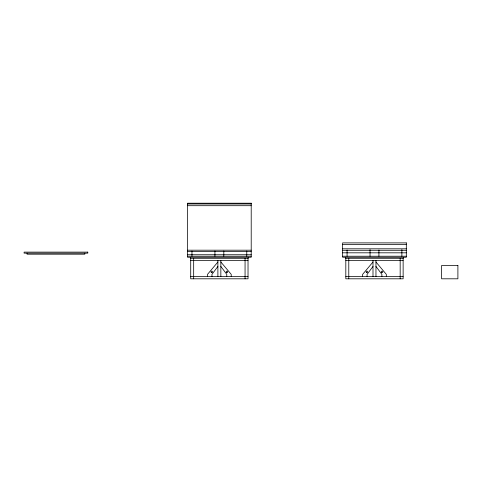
<?xml version="1.0" encoding="UTF-8"?>
<svg xmlns="http://www.w3.org/2000/svg" width="482" height="482" viewBox="0 0 482 482"><rect width="100%" height="100%" fill="white"/><g stroke="black" fill="none" stroke-linecap="round" stroke-linejoin="round"><path stroke-width="0.72" d="M217.888 266.438L211.966 274.36L211.966 276.584M372.996 266.438L367.073 274.36L367.073 276.584M217.888 261.997L207.519 274.36L207.519 276.584M372.996 261.997L362.627 274.36L362.627 276.584M187.528 203.976L251.206 203.976M187.528 205.694L251.206 205.694M342.636 244.374L406.314 244.374M342.636 248.814L406.314 248.814M187.528 250.188L251.206 250.188M342.636 250.297L406.314 250.297M187.528 251.393L251.206 251.393M342.636 252.815L406.314 252.815M187.528 254.737L251.206 254.737M187.528 256.219L251.206 256.219M342.636 256.219L406.314 256.219M190.709 260.515L248.025 260.515M345.817 260.515L403.133 260.515M190.709 276.584L248.025 276.584M345.817 276.584L403.133 276.584M375.96 261.997L386.323 274.36L386.323 276.584M220.846 261.997L231.215 274.36L231.215 276.584M375.96 266.438L381.883 274.36L381.883 276.584M220.846 266.438L226.775 274.36L226.775 276.584M403.356 257.255L403.356 258.292L345.6 258.292L345.6 257.255M403.133 258.292L403.133 278.807L345.817 278.807L345.817 258.292M401.874 249.555L401.874 256.219M400.168 258.292L400.168 278.807M378.924 250.001L378.924 256.219M375.96 260.515L375.96 276.584M372.996 260.515L372.996 276.608M370.037 249.555L370.037 256.237M348.781 258.292L348.781 278.807M347.076 250.001L347.076 256.237M248.248 257.255L248.248 258.292L190.486 258.292L190.486 257.255M248.025 258.292L248.025 278.807L190.709 278.807L190.709 258.292M246.766 251.038L246.766 256.219M245.061 258.292L245.061 278.807M223.817 251.038L223.817 256.219M220.846 260.515L220.846 276.584M217.888 260.515L217.888 276.608M214.93 251.026L214.93 256.219M193.674 258.292L193.674 278.807M191.969 251.026L191.969 256.219M84.82 253.152L84.82 254.189L27.064 254.189L27.064 253.152M251.206 203.217L187.528 203.217L187.528 257.255L251.206 257.255L251.206 203.193M406.314 242.892L342.636 242.892L342.636 257.255L406.314 257.255L406.314 242.892M87.778 252.116L24.1 252.116L24.1 253.152L87.778 253.152L87.778 252.116M457.9 265.48L441.608 265.48L441.608 278.807L457.9 278.807L457.9 265.48M211.357 272.487A0.741 0.741 0 0 0 212.514 271.926A0.741 0.741 0 0 0 211.447 271.209A0.741 0.741 0 0 0 211.357 272.487M226.504 272.457A0.741 0.741 0 0 0 227.697 271.981A0.741 0.741 0 0 0 226.691 271.185A0.741 0.741 0 0 0 226.504 272.457M366.471 272.487A0.741 0.741 0 0 0 367.621 271.926A0.741 0.741 0 0 0 366.555 271.209A0.741 0.741 0 0 0 366.471 272.487M381.611 272.457A0.741 0.741 0 0 0 382.804 271.981A0.741 0.741 0 0 0 381.798 271.185A0.741 0.741 0 0 0 381.611 272.457"/></g></svg>
